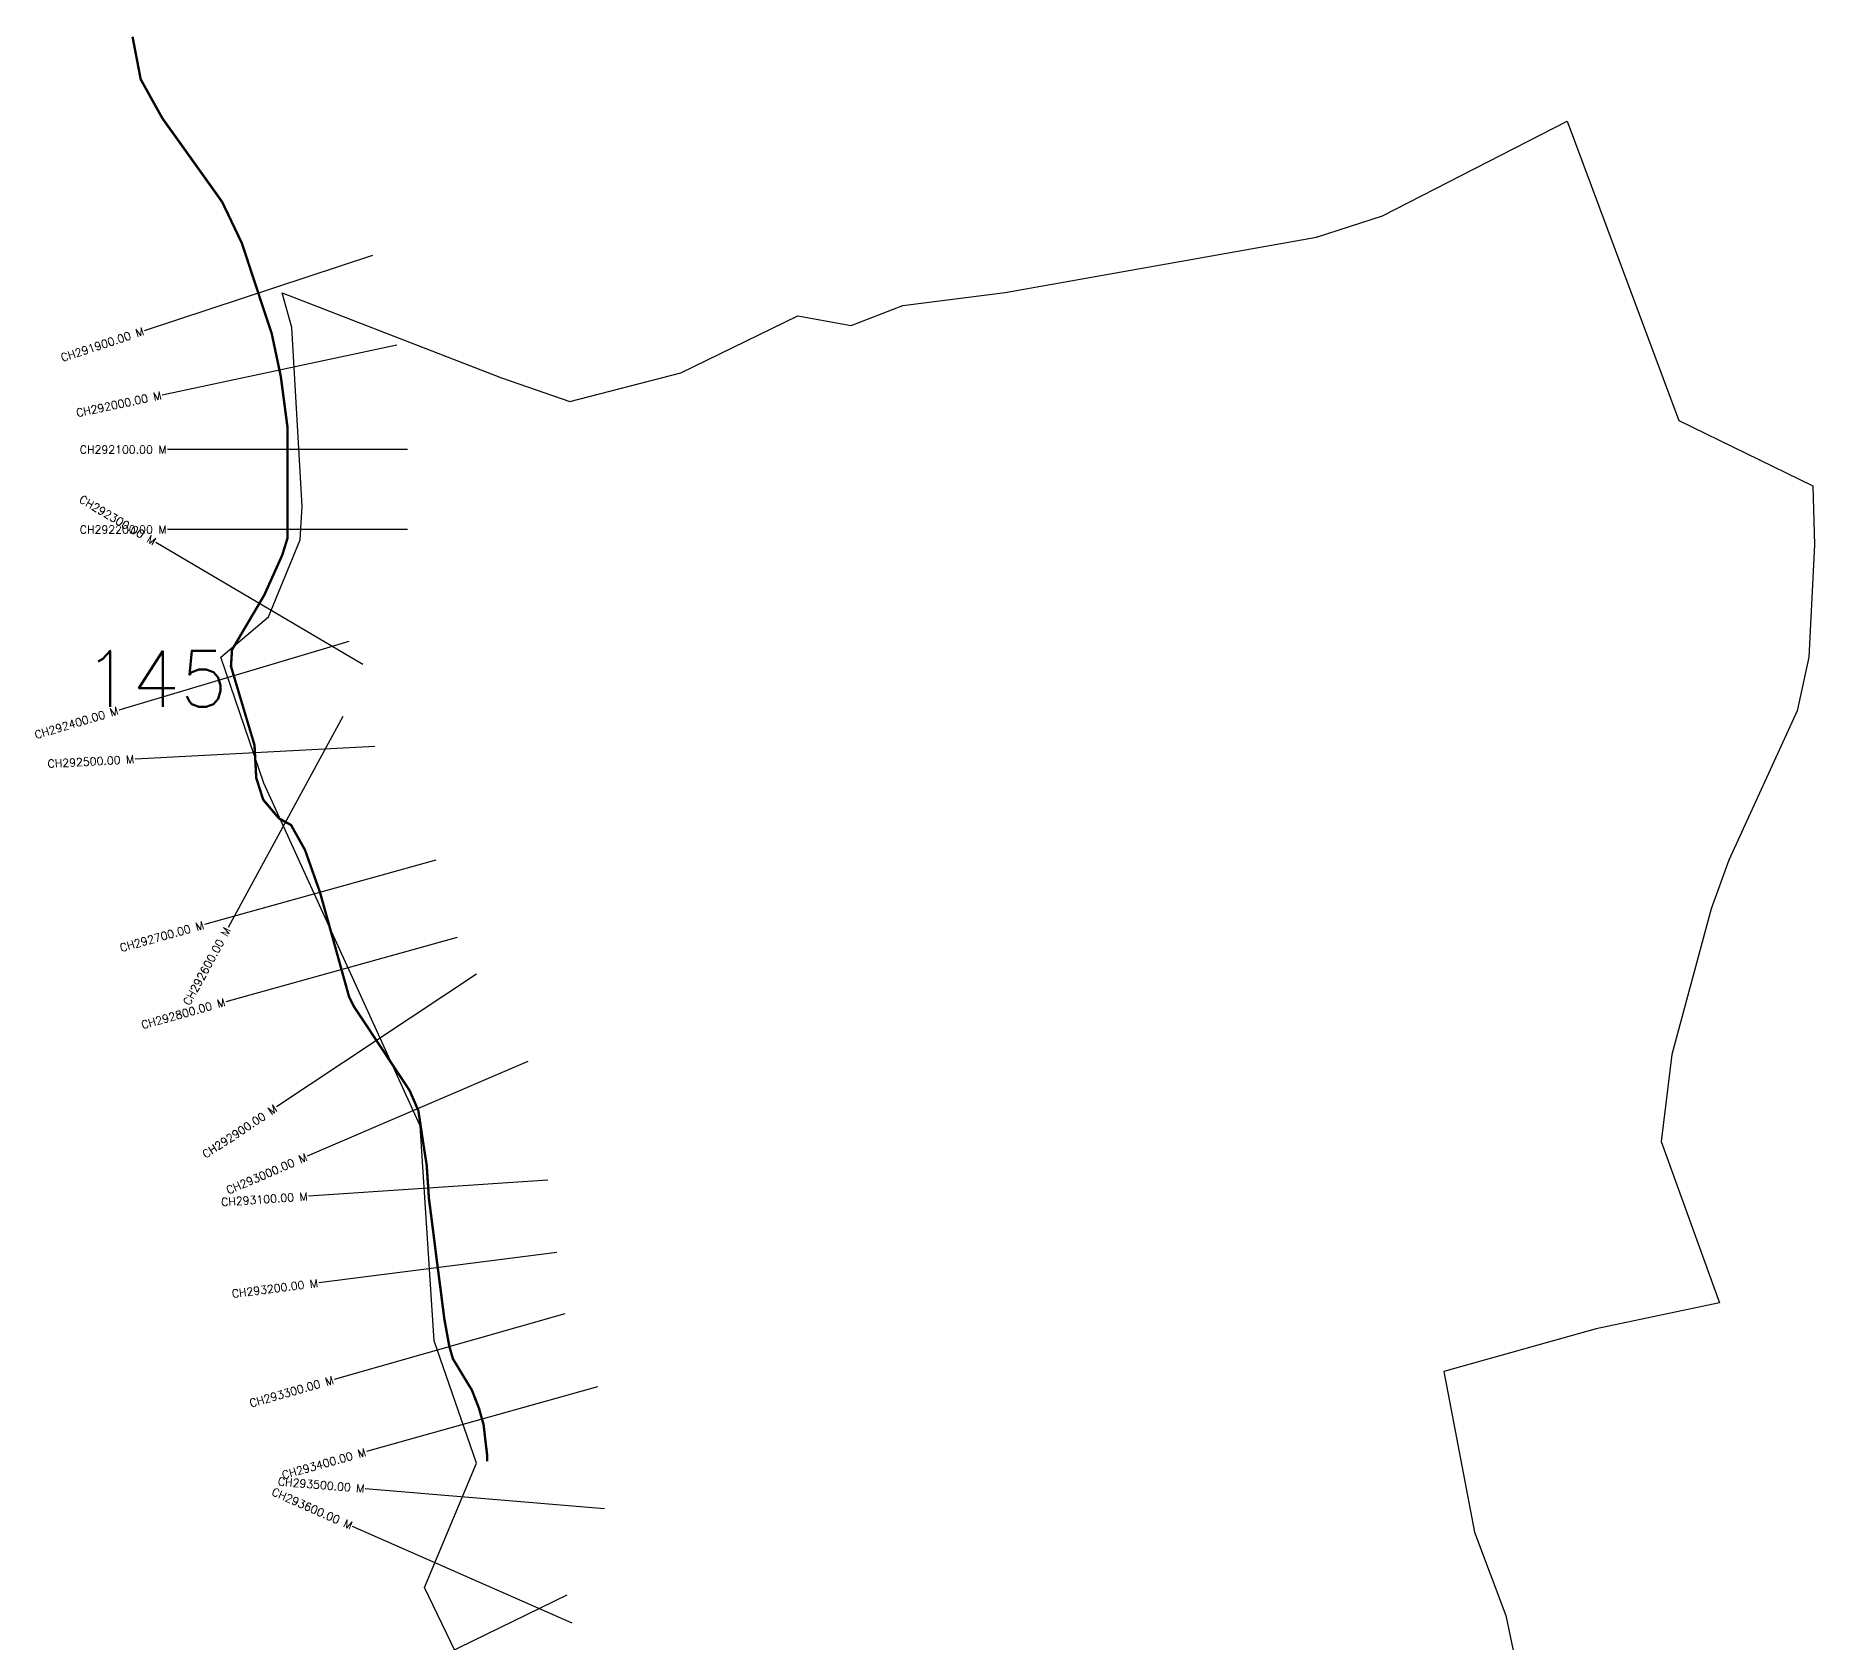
# Model space of a CAD drawing. Header units: metres. Extents: x 281925 to 284889, y 2016393 to 2020988.
# Drawn here: x 281925 to 284148, y 2018980 to 2020988 of the extents above; entities that cross this region are included whole.
import ezdxf
from ezdxf.enums import TextEntityAlignment as Align

# ---------------------------------------------------------------- set-up
doc = ezdxf.new("R2010")
doc.units = ezdxf.units.M
doc.header["$MEASUREMENT"] = 0
for name, color, linetype in [('CS', 134, 'Continuous'), ('CSMark', 6, 'Continuous'), ('NATURALLY PROTECTED', 3, 'Continuous'), ('village', 3, 'Continuous')]:
    doc.layers.add(name, color=color, linetype=linetype)
doc.styles.get("Standard").update_dxf_attribs({"font": 'simplex.shx'})

msp = doc.modelspace()

# ---------------------------------------------------------------- linework, layer by layer
at = {"color": 6, "flags": 128}
msp.add_lwpolyline([(283978.6, 2020506.8), (284145.9, 2020425.1)], dxfattribs=at)
at = {"layer": 'CS'}
for p, q in [((282345.7, 2020713), (282060.7, 2020619.1)), ((282376.3, 2020600.9), (282082.9, 2020538.7)), ((282389.5, 2020470.5), (282089.5, 2020470.5)), ((282389.5, 2020370.5), (282089.5, 2020370.5)), ((282333.6, 2020201.9), (282075.1, 2020354.2)), ((282316.2, 2020230.8), (282028.8, 2020144.9)), ((282309, 2020136.8), (282165.4, 2019873.4)), ((282348.7, 2020099.6), (282049.1, 2020083.7)), ((282424.9, 2019957.2), (282135.8, 2019876.8)), ((282451.6, 2019860.8), (282162.6, 2019780.5)), ((282475.9, 2019814.8), (282225.9, 2019649)), ((282540.1, 2019705.6), (282264.4, 2019587.3)), ((282565.2, 2019557.6), (282265.9, 2019537.4)), ((282576.2, 2019467.2), (282278.7, 2019429.2)), ((282586.3, 2019390.4), (282297.8, 2019308.3)), ((282627.1, 2019299.3), (282338.3, 2019218.2)), ((282635.7, 2019146.9), (282336.8, 2019171.9)), ((282595.6, 2019003.8), (282321, 2019124.8)), ((282588.6, 2019038.8), (282318.9, 2018907.5))]:
    msp.add_line(p, q, dxfattribs=at)
at = {"layer": 'NATURALLY PROTECTED', "const_width": 3, "flags": 128}
msp.add_lwpolyline([(282046, 2020986.4), (282056.2, 2020933.2), (282083.3, 2020884.5), (282120, 2020833.2), (282158.1, 2020779.8), (282182.7, 2020728.2), (282208.8, 2020649), (282220, 2020615.2), (282231.3, 2020561.8), (282239.5, 2020499.5), (282239.5, 2020408), (282239.5, 2020359.3), (282233.1, 2020338.7), (282210.7, 2020288.8), (282170.3, 2020220.3), (282169, 2020199.7), (282187.3, 2020138.3), (282198.4, 2020101.2), (282200.6, 2020060.1), (282209.3, 2020032.9), (282229, 2020009.6), (282244.1, 2020001.3), (282261.5, 2019970.2), (282280.3, 2019917.1), (282301.9, 2019839.5), (282316.6, 2019786.6), (282323, 2019774), (282348.2, 2019736), (282370.1, 2019702.9), (282392.4, 2019669.3), (282403.2, 2019644.3), (282409.6, 2019601.7), (282413.6, 2019576.3), (282416.4, 2019534.7), (282420, 2019506.8), (282426.7, 2019453.7), (282431.4, 2019417.5), (282435.6, 2019384.4), (282441.8, 2019350.2), (282446.3, 2019334.4), (282459.2, 2019313), (282470.1, 2019295.1), (282478.9, 2019272.5), (282484.7, 2019251.9), (282486.8, 2019233.5), (282489.2, 2019213.5), (282489.1, 2019206.1)], dxfattribs=at)
at = {"layer": 'village', "color": 6}
for points in [[(282531.4, 2018798.5, 0), (282410.9, 2019048.4, 0), (282476, 2019203.7, 0), (282423.1, 2019356.5, 0), (282405.6, 2019625.5, 0), (282210.1, 2020053.6, 0), (282156.3, 2020211, 0), (282216.1, 2020261.6, 0), (282255.4, 2020357.7, 0), (282257.9, 2020399.7, 0), (282245.2, 2020622.9, 0), (282232.9, 2020666.3, 0), (282507.2, 2020560, 0), (282592.5, 2020530.7, 0), (282731.2, 2020566.2, 0), (282877.5, 2020637.8, 0), (282944.1, 2020625.5, 0), (283008.5, 2020650.4, 0), (283136.5, 2020666.7, 0), (283525.5, 2020735.8, 0), (283608.3, 2020762.7, 0), (283838.8, 2020880.9, 0), (283978.6, 2020506.8, 0)], [(284145.9, 2020425.1, 0), (284147.9, 2020351.4, 0), (284140.7, 2020211.2, 0), (284126.5, 2020144, 0), (284040.8, 2019957.4, 0), (284018.9, 2019896.6, 0), (283969.6, 2019714.6, 0), (283956.4, 2019605.8, 0), (284029.3, 2019404, 0), (283875.2, 2019371.6, 0), (283684.8, 2019318.5, 0), (283723.1, 2019117.4, 0)], [(283723.1, 2019117.4, 0), (283762.2, 2019013.3, 0), (283794.3, 2018860.5, 0)]]:
    msp.add_polyline3d(points, dxfattribs=at)

# ---------------------------------------------------------------- texts
at = {"insert": (281985, 2020219), "char_height": 70, "attachment_point": 1}
msp.add_mtext_dynamic_manual_height_columns('145', width=95.172, gutter_width=1, heights=[0], dxfattribs=at)
at = {"layer": 'CSMark'}
for s, rotation, p in [('CH291900.00 M', 18.2479, (282059.8, 2020618.8)), ('CH292000.00 M', 11.9606, (282081.9, 2020538.5)), ('CH292300.00 M', 329.4999, (282074.2, 2020354.7)), ('CH292400.00 M', 16.6315, (282027.8, 2020144.6)), ('CH292500.00 M', 3.0456, (282048.1, 2020083.6)), ('CH292700.00 M', 15.5392, (282134.9, 2019876.6)), ('CH292600.00 M', 61.4048, (282164.9, 2019872.5)), ('CH292800.00 M', 15.5392, (282161.6, 2019780.2)), ('CH292900.00 M', 33.5488, (282225.1, 2019648.4)), ('CH293000.00 M', 23.2327, (282263.5, 2019586.9)), ('CH293100.00 M', 3.8709, (282264.9, 2019537.3)), ('CH293200.00 M', 7.27, (282277.7, 2019429.1)), ('CH293300.00 M', 15.8871, (282296.8, 2019308)), ('CH293400.00 M', 15.6914, (282337.4, 2019217.9)), ('CH293500.00 M', 355.2175, (282335.8, 2019172)), ('CH293600.00 M', 336.2164, (282320.1, 2019125.2))]:
    msp.add_text(s, height=10, rotation=rotation, dxfattribs=at).set_placement(p, align=Align.MIDDLE_RIGHT)
for s, p in [('CH292100.00 M', (282088.5, 2020470.5)), ('CH292200.00 M', (282088.5, 2020370.5))]:
    msp.add_text(s, height=10, dxfattribs=at).set_placement(p, align=Align.MIDDLE_RIGHT)

doc.saveas('drawing.dxf')
